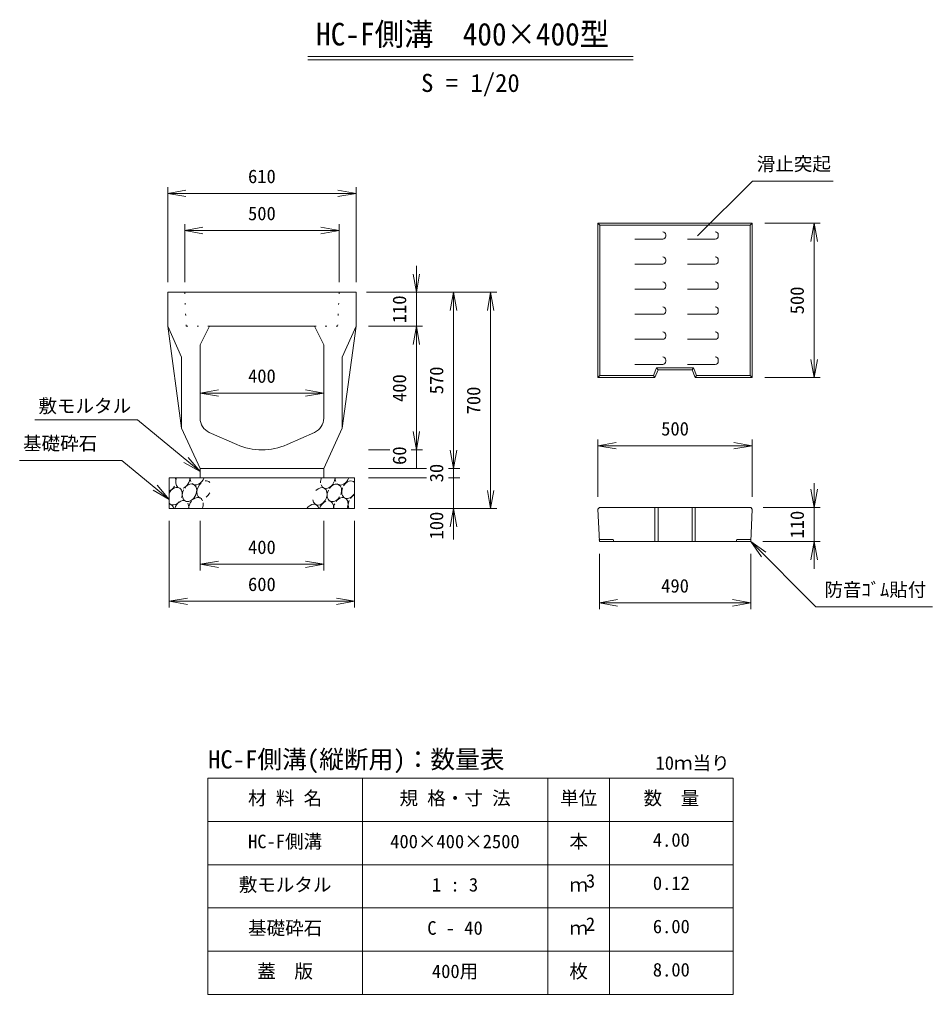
# Model space of a CAD drawing. Units: millimetres, scale not verified. Extents: x 1335 to 18532, y 1277 to 13928.
# Drawn here: x 1335 to 4290, y 1277 to 4432 of the extents above; entities that cross this region are included whole.
import ezdxf
from ezdxf.enums import TextEntityAlignment as Align

# ---------------------------------------------------------------- set-up
doc = ezdxf.new("R2010")
doc.units = ezdxf.units.MM
doc.header["$LTSCALE"] = 20
doc.linetypes.add('DOTTED', pattern=[1.75, 0.25, -1.5])
doc.layers.add('0_2', color=4, linetype='Continuous', lineweight=18)
doc.styles.add('ＭＳ ゴシック-5.0-0.0', font='')
doc.styles.get('ＭＳ ゴシック-5.0-0.0').set_extended_font_data('ＭＳ ゴシック-5.0-0.0')

msp = doc.modelspace()

# ---------------------------------------------------------------- linework, layer by layer
at = {"layer": '0_2'}
for p, q in [((2267.97, 4312.25), (3321.56, 4312.25)), ((2267.97, 4302.25), (3321.56, 4302.25)), ((1814.76, 3582.65), (1814.76, 3889.65)), ((2424.76, 3582.65), (2424.76, 3889.65)), ((3529.78, 3732.58), (3706.88, 3909.68)), ((3706.88, 3909.68), (3968.79, 3909.68)), ((1814.76, 3869.65), (1873.85, 3880.07)), ((1814.76, 3869.65), (1873.85, 3859.24)), ((1814.76, 3869.65), (2424.76, 3869.65)), ((2424.76, 3869.65), (2365.68, 3880.07)), ((2424.76, 3869.65), (2365.68, 3859.24)), ((1869.76, 3582.65), (1869.76, 3769.65)), ((1869.76, 3749.65), (1928.85, 3760.07)), ((2369.76, 3749.65), (2310.68, 3760.07)), ((2369.76, 3582.65), (2369.76, 3769.65)), ((3206.68, 3773.5), (3213.68, 3766.5)), ((3213.68, 3280.5), (3213.68, 3766.5)), ((3213.68, 3766.5), (3699.68, 3766.5)), ((3706.68, 3773.5), (3699.68, 3766.5)), ((3699.68, 3766.5), (3699.68, 3280.5)), ((3746.68, 3773.5), (3926.68, 3773.5)), ((3906.68, 3773.5), (3896.26, 3714.41)), ((3906.68, 3773.5), (3917.1, 3714.41)), ((3906.68, 3273.5), (3906.68, 3773.5)), ((1869.76, 3749.65), (1928.85, 3739.24)), ((1869.76, 3749.65), (2369.76, 3749.65)), ((2369.76, 3749.65), (2310.68, 3739.24)), ((3426.68, 3735.5), (3426.68, 3731.5)), ((3596.68, 3735.5), (3596.68, 3731.5)), ((3326.68, 3721.5), (3416.68, 3721.5)), ((3496.68, 3721.5), (3586.68, 3721.5)), ((2619.76, 3549.65), (2619.76, 3635.14)), ((3326.68, 3640.5), (3416.68, 3640.5)), ((3426.68, 3654.5), (3426.68, 3650.5)), ((3496.68, 3640.5), (3586.68, 3640.5)), ((3596.68, 3654.5), (3596.68, 3650.5)), ((2619.76, 3549.65), (2609.35, 3608.74)), ((2619.76, 3549.65), (2630.18, 3608.74)), ((3426.68, 3573.5), (3426.68, 3569.5)), ((3596.68, 3573.5), (3596.68, 3569.5)), ((2457.76, 3549.65), (2879.76, 3549.65)), ((2619.76, 3549.65), (2619.76, 3439.65)), ((2739.76, 3549.65), (2729.35, 3490.57)), ((2739.76, 3549.65), (2750.18, 3490.57)), ((2739.76, 3549.65), (2739.76, 2979.65)), ((2859.76, 3549.65), (2849.35, 3490.57)), ((2859.76, 3549.65), (2870.18, 3490.57)), ((2859.76, 3549.65), (2859.76, 2849.65)), ((3326.68, 3559.5), (3416.68, 3559.5)), ((3496.68, 3559.5), (3586.68, 3559.5)), ((3326.68, 3478.5), (3416.68, 3478.5)), ((3426.68, 3492.5), (3426.68, 3488.5)), ((3496.68, 3478.5), (3586.68, 3478.5)), ((3596.68, 3492.5), (3596.68, 3488.5)), ((1859.76, 3109.65), (1814.76, 3439.65)), ((2379.76, 3109.65), (2424.76, 3439.65)), ((2464.76, 3439.65), (2639.76, 3439.65)), ((2619.76, 3439.65), (2609.35, 3380.57)), ((2619.76, 3439.65), (2630.18, 3380.57)), ((2619.76, 3439.65), (2619.76, 3039.65)), ((3426.68, 3411.5), (3426.68, 3407.5)), ((3596.68, 3411.5), (3596.68, 3407.5)), ((3326.68, 3397.5), (3416.68, 3397.5)), ((3496.68, 3397.5), (3586.68, 3397.5)), ((3326.68, 3316.5), (3416.68, 3316.5)), ((3426.68, 3330.5), (3426.68, 3326.5)), ((3496.68, 3316.5), (3586.68, 3316.5)), ((3596.68, 3330.5), (3596.68, 3326.5)), ((3906.68, 3273.5), (3896.26, 3332.59)), ((3906.68, 3273.5), (3917.1, 3332.59)), ((3396.94, 3305.5), (3386.94, 3280.5)), ((3516.42, 3305.5), (3396.94, 3305.5)), ((3396.94, 3305.5), (3401.68, 3298.5)), ((3516.42, 3305.5), (3511.68, 3298.5)), ((3526.42, 3280.5), (3516.42, 3305.5)), ((3213.68, 3280.5), (3206.68, 3273.5)), ((3386.94, 3280.5), (3213.68, 3280.5)), ((3386.94, 3280.5), (3391.68, 3273.5)), ((3526.42, 3280.5), (3521.68, 3273.5)), ((3699.68, 3280.5), (3526.42, 3280.5)), ((3699.68, 3280.5), (3706.68, 3273.5)), ((3746.68, 3273.5), (3926.68, 3273.5)), ((1919.76, 3223.53), (1978.85, 3233.95)), ((1919.76, 3223.53), (1978.85, 3213.12)), ((1919.76, 3223.53), (2319.76, 3223.53)), ((2319.76, 3223.53), (2260.68, 3233.95)), ((2319.76, 3223.53), (2260.68, 3213.12)), ((1716.72, 3136.66), (1385.23, 3136.66)), ((1919.76, 2969.65), (1716.72, 3136.66)), ((2619.76, 3039.65), (2609.35, 3098.74)), ((2619.76, 3039.65), (2630.18, 3098.74)), ((3206.91, 2887.99), (3206.91, 3072.99)), ((3206.91, 3052.99), (3266, 3063.41)), ((3706.46, 3052.99), (3647.37, 3063.41)), ((3706.46, 2887.99), (3706.46, 3072.99)), ((2464.76, 3039.65), (2533.48, 3039.65)), ((2602.91, 3039.65), (2639.76, 3039.65)), ((2619.76, 3039.65), (2619.76, 2979.65)), ((2739.76, 2979.65), (2729.35, 3038.74)), ((2739.76, 2979.65), (2750.18, 3038.74)), ((3206.91, 3052.99), (3266, 3042.57)), ((3206.91, 3052.99), (3706.46, 3052.99)), ((3706.46, 3052.99), (3647.37, 3042.57)), ((1666.72, 3005.54), (1335.23, 3005.54)), ((1819.76, 2879.65), (1666.72, 3005.54)), ((1919.76, 2969.65), (1867.51, 2999.14)), ((1919.76, 2969.65), (1880.75, 3015.24)), ((2464.76, 2979.65), (2652.41, 2979.65)), ((2723.24, 2979.65), (2759.76, 2979.65)), ((2739.76, 2979.65), (2739.76, 2949.65)), ((2464.76, 2949.65), (2652.41, 2949.65)), ((2723.24, 2949.65), (2759.76, 2949.65)), ((2739.76, 2949.65), (2739.76, 2849.65)), ((1819.76, 2879.65), (1767.51, 2909.14)), ((1819.76, 2879.65), (1780.75, 2925.24)), ((2859.76, 2849.65), (2849.35, 2908.74)), ((2859.76, 2849.65), (2870.18, 2908.74)), ((3906.68, 2852.99), (3896.26, 2912.08)), ((3906.68, 2852.99), (3906.68, 2932.04)), ((3906.68, 2852.99), (3917.1, 2912.08)), ((2464.76, 2849.65), (2879.76, 2849.65)), ((2739.76, 2849.65), (2729.35, 2790.57)), ((2739.76, 2849.65), (2739.76, 2749.78)), ((2739.76, 2849.65), (2750.18, 2790.57)), ((3391.68, 2852.99), (3391.68, 2742.99)), ((3401.68, 2852.99), (3401.68, 2742.99)), ((3511.68, 2852.99), (3511.68, 2742.99)), ((3521.68, 2852.99), (3521.68, 2742.99)), ((3741.68, 2852.99), (3926.68, 2852.99)), ((3906.68, 2852.99), (3906.68, 2742.99)), ((1819.76, 2529.65), (1819.76, 2809.65)), ((1919.76, 2649.65), (1919.76, 2809.65)), ((2319.76, 2649.65), (2319.76, 2809.65)), ((2419.76, 2529.65), (2419.76, 2809.65)), ((3256.68, 2749.99), (3211.31, 2749.99)), ((3256.68, 2749.99), (3258.56, 2742.99)), ((3656.68, 2749.99), (3654.81, 2742.99)), ((3656.68, 2749.99), (3702.05, 2749.99)), ((3701.68, 2742.99), (3750.83, 2708.57)), ((3701.68, 2742.99), (3736.1, 2693.84)), ((3701.68, 2742.99), (3912.71, 2531.96)), ((3741.02, 2742.99), (3926.68, 2742.99)), ((3906.68, 2742.99), (3896.26, 2683.9)), ((3906.68, 2742.99), (3906.68, 2654.75)), ((3906.68, 2742.99), (3917.1, 2683.9)), ((3211.68, 2524.65), (3211.68, 2702.99)), ((3701.68, 2524.65), (3701.68, 2702.99)), ((1919.76, 2669.65), (1978.85, 2680.07)), ((1919.76, 2669.65), (1978.85, 2659.24)), ((1919.76, 2669.65), (2319.76, 2669.65)), ((2319.76, 2669.65), (2260.68, 2680.07)), ((2319.76, 2669.65), (2260.68, 2659.24)), ((1819.76, 2549.65), (1878.85, 2560.07)), ((2419.76, 2549.65), (2360.68, 2560.07)), ((1819.76, 2549.65), (1878.85, 2539.24)), ((1819.76, 2549.65), (2419.76, 2549.65)), ((2419.76, 2549.65), (2360.68, 2539.24)), ((3211.68, 2544.65), (3270.77, 2555.07)), ((3211.68, 2544.65), (3270.77, 2534.24)), ((3211.68, 2544.65), (3701.68, 2544.65)), ((3701.68, 2544.65), (3642.59, 2555.07)), ((3701.68, 2544.65), (3642.59, 2534.24)), ((4289.75, 2531.96), (3912.71, 2531.96)), ((3044.76, 1977.28), (3044.76, 1277.28)), ((3244.76, 1977.28), (3244.76, 1277.28)), ((1944.76, 1697.28), (3644.76, 1697.28)), ((1944.76, 1557.28), (3644.76, 1557.28)), ((1944.76, 1417.28), (3644.76, 1417.28))]:
    msp.add_line(p, q, dxfattribs=at)
at = {"layer": '0_2', "color": 2}
for p, q in [((3206.68, 3773.5), (3706.68, 3773.5)), ((3206.68, 3273.5), (3206.68, 3773.5)), ((3706.68, 3273.5), (3706.68, 3773.5)), ((1814.76, 3549.65), (2424.76, 3549.65)), ((1814.76, 3549.65), (1814.76, 3439.65)), ((2424.76, 3549.65), (2424.76, 3439.65)), ((1814.76, 3439.65), (1859.76, 3339.65)), ((1949.76, 3439.65), (1919.76, 3379.65)), ((1949.76, 3439.65), (2289.76, 3439.65)), ((2289.76, 3439.65), (2319.76, 3379.65)), ((2424.76, 3439.65), (2379.76, 3339.65)), ((1919.76, 3142.15), (1919.76, 3379.65)), ((2319.76, 3142.15), (2319.76, 3379.65)), ((1859.76, 3109.65), (1859.76, 3339.65)), ((2379.76, 3109.65), (2379.76, 3339.65)), ((3401.68, 3298.5), (3391.68, 3273.5)), ((3401.68, 3298.5), (3511.68, 3298.5)), ((3511.68, 3298.5), (3521.68, 3273.5)), ((3206.68, 3273.5), (3391.68, 3273.5)), ((3521.68, 3273.5), (3706.68, 3273.5)), ((1859.76, 3109.65), (1919.76, 2979.65)), ((1949.47, 3096.46), (2038.57, 3056.88)), ((2290.06, 3096.46), (2200.96, 3056.88)), ((2379.76, 3109.65), (2319.76, 2979.65)), ((1919.76, 2979.65), (2319.76, 2979.65)), ((1919.76, 2979.65), (1919.76, 2949.65)), ((2319.76, 2979.65), (2319.76, 2949.65)), ((1819.76, 2949.65), (1819.76, 2849.65)), ((1819.76, 2949.65), (2419.76, 2949.65)), ((2419.76, 2949.65), (2419.76, 2849.65)), ((1819.76, 2849.65), (2419.76, 2849.65)), ((3211.68, 2852.99), (3206.91, 2847.99)), ((3206.91, 2847.99), (3211.68, 2742.99)), ((3211.68, 2852.99), (3701.68, 2852.99)), ((3701.68, 2852.99), (3706.46, 2847.99)), ((3706.46, 2847.99), (3701.68, 2742.99)), ((3211.68, 2742.99), (3701.68, 2742.99)), ((1944.76, 1977.28), (1944.76, 1277.28)), ((1944.76, 1977.28), (3644.76, 1977.28)), ((2444.76, 1977.28), (2444.76, 1277.28)), ((3644.76, 1977.28), (3644.76, 1277.28)), ((1944.76, 1837.28), (3644.76, 1837.28)), ((1944.76, 1277.28), (3644.76, 1277.28))]:
    msp.add_line(p, q, dxfattribs=at)
at = {"layer": '0_2', "color": 2, "linetype": 'DOTTED'}
for p, q in [((1869.76, 3549.65), (1874.76, 3439.65)), ((2369.76, 3549.65), (2364.76, 3439.65)), ((1949.76, 3439.65), (1874.76, 3439.65)), ((2289.76, 3439.65), (2364.76, 3439.65))]:
    msp.add_line(p, q, dxfattribs=at)
at = {"layer": '0_2', "color": 9}
for p, q in [((3211.68, 2742.99), (3211.31, 2749.99)), ((3211.31, 2749.99), (3256.68, 2749.99)), ((3256.68, 2749.99), (3258.56, 2742.99)), ((3656.68, 2749.99), (3654.81, 2742.99)), ((3702.05, 2749.99), (3656.68, 2749.99)), ((3701.68, 2742.99), (3702.05, 2749.99)), ((3258.56, 2742.99), (3211.68, 2742.99)), ((3654.81, 2742.99), (3701.68, 2742.99))]:
    msp.add_line(p, q, dxfattribs=at)
at = {"layer": '0_2'}
for centre, start, end in [((3416.68, 3735.5), 0, 90), ((3416.68, 3731.5), 270, 0), ((3586.68, 3735.5), 0, 90), ((3586.68, 3731.5), 270, 0), ((3416.68, 3654.5), 0, 90), ((3586.68, 3654.5), 0, 90), ((3416.68, 3650.5), 270, 0), ((3586.68, 3650.5), 270, 0), ((3416.68, 3573.5), 0, 90), ((3416.68, 3569.5), 270, 0), ((3586.68, 3573.5), 0, 90), ((3586.68, 3569.5), 270, 0), ((3416.68, 3492.5), 0, 90), ((3586.68, 3492.5), 0, 90), ((3416.68, 3488.5), 270, 0), ((3586.68, 3488.5), 270, 0), ((3416.68, 3411.5), 0, 90), ((3586.68, 3411.5), 0, 90), ((3416.68, 3407.5), 270, 0), ((3586.68, 3407.5), 270, 0), ((3416.68, 3330.5), 0, 90), ((3416.68, 3326.5), 270, 0), ((3586.68, 3330.5), 0, 90), ((3586.68, 3326.5), 270, 0)]:
    msp.add_arc(centre, 10, start, end, dxfattribs=at)
at = {"layer": '0_2', "color": 2}
for centre, radius, start, end in [((1969.76, 3142.15), 50, 180, 246.04774), ((2269.76, 3142.15), 50, 293.95226, 0), ((2119.76, 3239.65), 200, 246.04774, 270), ((2119.76, 3239.65), 200, 270, 293.95226)]:
    msp.add_arc(centre, radius, start, end, dxfattribs=at)
at = {"layer": '0_2'}
for centre, start_param, end_param in [((1864.15, 2943.45), 1.6822672, 3.0041978), ((1817.71, 2932.71), 5.1474802, 5.7147216), ((1864.15, 2943.45), 3.7709083, 5.2928579), ((1911.23, 2954.66), 2.0795248, 2.547628), ((1911.23, 2954.66), 2.9199025, 4.8956003), ((1932.6, 2911.19), 6.0011175, 6.7364116), ((2333, 2943.05), 1.6822672, 2.2705704), ((2333, 2943.05), 2.5502995, 5.2928579), ((2380.08, 2954.26), 2.0795248, 2.5744435), ((2380.08, 2954.26), 2.9579169, 4.8956003), ((2401.45, 2910.79), 6.0011175, 7.7378401), ((1838.58, 2889.8), 4.8928581, 7.840068), ((1817.71, 2932.71), 3.8493841, 4.6902001), ((1885.38, 2901.02), 1.5802698, 7.6313716), ((1932.6, 2911.19), 1.0316857, 3.395071), ((2307.43, 2889.4), 2.320676, 7.4860293), ((2354.23, 2900.62), 1.6079237, 4.5711327), ((2354.23, 2900.62), 4.8597842, 7.6713492), ((2401.45, 2910.79), 1.6954897, 4.6625812), ((1838.58, 2889.8), 2.8236307, 4.347989), ((1859.43, 2847.22), 0.0324618, 1.8168834), ((1906.38, 2857.41), 1.3150626, 2.1784748), ((1906.38, 2857.41), 5.7286705, 7.256989), ((1932.6, 2911.19), 4.0306578, 4.6625812), ((2328.28, 2846.82), 0.7069732, 1.8168834), ((2328.28, 2846.82), 5.1582417, 6.5669059), ((2375.23, 2857.01), 4.7966503, 7.602652), ((2422.3, 2868.22), 1.6544758, 2.6284553), ((2422.3, 2868.22), 0.7283933, 1.3802926), ((1812.36, 2836.01), 5.5751573, 6.5743529), ((1859.43, 2847.22), 5.1582417, 5.8599737), ((1906.38, 2857.41), 4.7966503, 5.462491), ((2281.21, 2835.61), 5.5751573, 7.6831531), ((2375.23, 2857.01), 1.6215093, 2.1784748)]:
    msp.add_ellipse(centre, major_axis=(13.56, 26.74), ratio=0.710984, start_param=start_param, end_param=end_param, dxfattribs=at)

# ---------------------------------------------------------------- texts
at = {"layer": '0_2', "color": 7, "style": 'ＭＳ ゴシック-5.0-0.0', "width": 0.95}
msp.add_text('HC-F側溝\u3000400×400型 ', height=73.31, dxfattribs=at).set_placement((2294.83, 4326.32), align=Align.BOTTOM_LEFT)
at = {"layer": '0_2', "color": 7, "style": 'ＭＳ ゴシック-5.0-0.0'}
for s, height, p in [('S = 1/20', 58.65, (2634.83, 4180.32)), ('滑止突起', 43.99, (3721.1, 3929.81)), ('610', 43.99, (2074.81, 3889.64)), ('500', 43.99, (2074.81, 3769.64)), ('400', 43.99, (2074.81, 3243.52)), ('敷モルタル', 43.99, (1396.58, 3146.71)), ('500', 43.99, (3411.72, 3072.97)), ('基礎砕石', 43.99, (1346.58, 3025.59)), ('400', 43.99, (2074.81, 2689.64)), ('600', 43.99, (2074.76, 2569.65)), ('490', 43.99, (3411.72, 2564.64)), ('防音ｺﾞﾑ貼付', 43.99, (3939.75, 2551.96)), ('HC-F側溝(縦断用)：数量表', 58.65, (1945.43, 1991.38)), ('10ｍ当り', 43.99, (3393.4, 1991.33)), ('材 料 名', 43.99, (2074.81, 1877.35)), ('規 格・寸 法', 43.99, (2564.81, 1877.35)), ('単位', 43.99, (3084.81, 1877.35)), ('数\u3000量', 43.99, (3354.81, 1877.35)), ('HC-F側溝', 43.99, (2074.85, 1737.36)), ('本', 43.99, (3114.81, 1737.34)), ('4.00', 43.99, (3384.76, 1742.36)), ('400×400×2500', 43.99, (2534.85, 1737.36)), ('敷モルタル', 43.99, (2044.82, 1597.39)), ('1 : 3', 43.99, (2669.82, 1597.39)), ('ｍ', 43.99, (3114.81, 1597.34)), ('3', 43.99, (3168.13, 1609.85)), ('0.12', 43.99, (3384.76, 1602.36)), ('基礎砕石', 43.99, (2074.82, 1457.39)), ('C - 40', 43.99, (2654.82, 1457.39)), ('2', 43.99, (3168.13, 1469.85)), ('6.00', 43.99, (3384.76, 1462.36)), ('ｍ', 43.99, (3114.81, 1457.34)), ('蓋\u3000版', 43.99, (2104.82, 1317.35)), ('400用', 43.99, (2669.82, 1317.35)), ('枚', 43.99, (3114.81, 1317.32)), ('8.00', 43.99, (3384.76, 1322.33))]:
    msp.add_text(s, height=height, dxfattribs=at).set_placement(p, align=Align.BOTTOM_LEFT)
for s, p in [('110', (2599.81, 3449.64)), ('500', (3886.68, 3478.51)), ('570', (2719.81, 3219.64)), ('400', (2599.81, 3194.64)), ('700', (2839.76, 3154.65)), ('60', (2599.81, 2991.08)), ('30', (2719.76, 2934.65)), ('100', (2719.8, 2749.81)), ('110', (3886.72, 2752.97))]:
    msp.add_text(s, height=43.99, rotation=90, dxfattribs=at).set_placement(p, align=Align.BOTTOM_LEFT)

doc.saveas('drawing.dxf')
